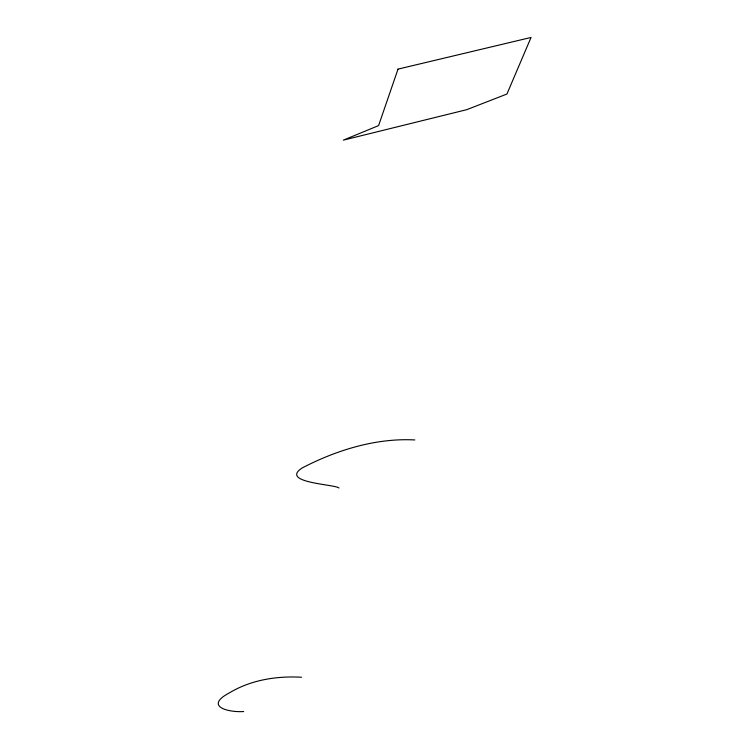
<?xml version="1.0" encoding="UTF-8"?>
<svg xmlns="http://www.w3.org/2000/svg" width="749" height="749" viewBox="0 0 749 749"><rect width="100%" height="100%" fill="white"/><g stroke="black" fill="none" stroke-linecap="round" stroke-linejoin="round"><path stroke-width="1.12" d="M301.529 677.236C276.802 675.851 251.093 679.849 229.615 692.75C203.812 706.298 227.93 712.542 243.697 711.55M414.824 439.944C375.961 437.865 336.507 450.121 302.221 467.919C279.143 482.871 335.365 484.238 338.979 488.02M398.019 69.114L378.591 125.598L343.304 140.157L466.721 109.682L506.933 94.028L531.05 37.45L398.019 69.114"/></g></svg>
